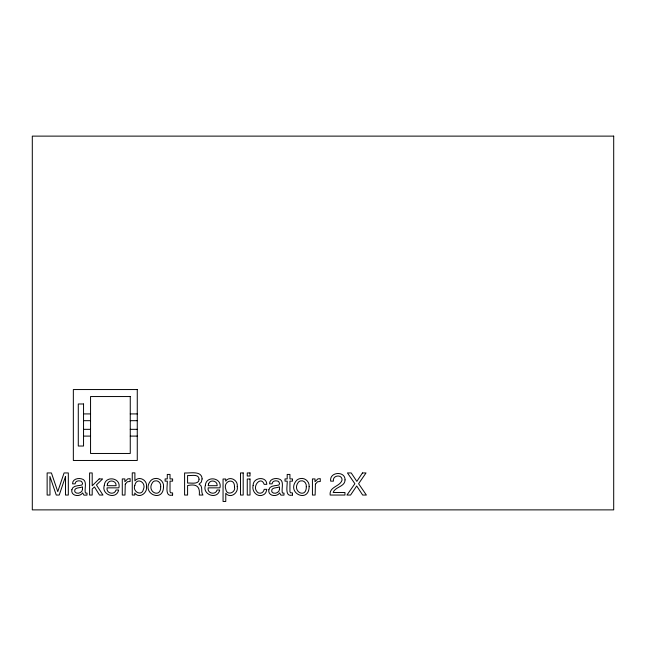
<?xml version="1.0" encoding="UTF-8"?>
<svg xmlns="http://www.w3.org/2000/svg" width="646" height="646" viewBox="0 0 646 646"><rect width="100%" height="100%" fill="white"/><g stroke="black" fill="none" stroke-linecap="round" stroke-linejoin="round"><path stroke-width="0.97" d="M83.544 413.916L90.553 413.916M130.258 413.916L137.267 413.916M83.544 420.683L90.553 420.683M130.258 420.683L137.267 420.683M83.544 429.332L90.553 429.332M130.258 429.332L137.267 429.332M83.544 436.098L90.553 436.098M130.258 436.098L137.267 436.098M65.537 476.401L65.472 495.046L68.323 495.046L68.323 472.945L64.075 472.945L57.769 491.63L51.422 472.945L47.134 472.945L47.134 495.046L49.992 495.046L49.912 476.401L56.267 495.046L59.23 495.046L65.537 476.401M234.482 486.89C236.105 492.866 226.601 496.031 225.801 489.28C222.757 480.955 234.894 477.103 234.482 486.89M134.828 485.356C132.026 491.606 141.934 496.758 143.404 489.393C146.658 482.207 136.419 476.813 134.828 485.356M146.448 486.68C147.716 493.084 138.971 499.132 134.756 492.987L134.756 495.046L132.26 495.046L132.26 472.864L134.893 472.864L134.893 480.89C139.003 475.416 147.724 480.285 146.448 486.68M163.527 486.648C163.414 503.509 140.57 493.286 150.575 480.874A6.654 6.654 0 0 1 154.459 478.613C159.312 477.402 164.068 481.714 163.527 486.648M253.135 485.429C251.383 491.477 257.641 498.074 263.576 494.683A5.531 5.531 0 0 0 266.015 492.115L266.798 489.345L264.166 489.345C263.851 491.767 261.598 493.738 259.111 493.092A3.319 3.319 0 0 1 256.914 491.541C251.916 486.067 261.162 475.513 264.166 484.347L266.798 484.347C266.693 475.722 252.869 477.329 253.135 485.429M309.135 486.648C309.014 503.509 286.17 493.286 296.175 480.874A6.654 6.654 0 0 1 300.067 478.613C304.912 477.402 309.676 481.714 309.135 486.648M104.297 485.445C101.042 494.957 116.546 500.052 118.654 489.991L115.989 489.991C114.681 495.353 105.968 493.568 107.066 487.851L118.88 487.851C121.464 477.612 104.935 475.165 104.297 485.445M205.355 485.445C202.101 494.957 217.613 500.052 219.713 489.991L217.056 489.991C215.74 495.353 207.027 493.568 208.133 487.851L219.939 487.851C222.531 477.612 205.993 475.165 205.355 485.445M237.244 486.632C238.665 492.987 230.234 499.1 225.769 493.237L225.769 501.474L223.056 501.474L223.056 479.009L225.688 479.009L225.688 481.141C229.613 475.375 238.439 480.253 237.244 486.632M199.073 479.187C199.13 484.912 190.925 482.667 187.59 483.071L187.59 475.513C190.917 476.029 198.928 473.478 199.073 479.187M71.851 489.757C70.592 495.967 79.7 497.46 82.648 492.914L83.932 495.143L87.008 495.119L87.008 493.124L85.393 492.955C84.109 488.642 88.034 480.139 81.412 478.807C77.811 477.822 72.287 479.259 72.594 483.854L75.122 483.854C75.186 480.6 79.345 480.253 81.598 481.448L82.583 483.458L81.937 485.025C78.578 485.921 72.756 485.251 71.851 489.757M268.849 489.757C267.589 495.967 276.69 497.46 279.637 492.914L280.929 495.143L283.998 495.119L283.998 493.124L282.383 492.955C281.099 488.642 285.023 480.139 278.41 478.807C274.8 477.822 269.285 479.259 269.584 483.854L272.111 483.854C272.184 480.6 276.335 480.253 278.596 481.448L279.581 483.458L278.927 485.025C275.567 485.921 269.753 485.251 268.849 489.757M345.053 479.881C345.021 486.914 335.161 486.632 333.175 492.486L344.948 492.486L344.948 495.046L330.154 495.046C329.016 486.462 340.361 486.632 342.057 480.002C342.162 473.881 332.181 475.222 333.433 481.141L330.679 481.141C329.169 471.758 345.214 470.651 345.053 479.881M160.701 486.729C160.951 498.93 146.166 491.776 152.424 482.723A3.682 3.682 0 0 1 154.879 480.947C158.399 479.938 161.153 483.386 160.701 486.729M306.301 486.729C306.551 498.93 291.774 491.776 298.024 482.723A3.682 3.682 0 0 1 300.479 480.947C304.008 479.938 306.753 483.386 306.301 486.729M202.109 478.904L201.294 482.15L198.992 484.185C203.191 485.711 200.849 490.936 202.368 494.061L202.957 495.046L199.283 495.046C200.26 486.406 196.311 483.62 187.59 485.566L187.59 495.046L184.594 495.046L184.594 472.945C189.819 473.445 201.794 470.264 202.109 478.904M82.51 489.03C82.728 492.712 76.882 494.901 74.807 491.808C73.571 487.019 79.91 488.279 82.51 486.85L82.51 489.03M279.5 489.03C279.718 492.712 273.872 494.901 271.805 491.808C270.561 487.019 276.9 488.279 279.5 486.85L279.5 489.03M125.267 484.161L124.993 495.046L122.28 495.046L122.28 478.928L124.856 478.928L124.856 481.714L127.73 478.864L130.121 478.646L130.121 481.504L127.424 481.755L125.267 484.161M315.41 484.161L315.135 495.046L312.43 495.046L312.43 478.928L314.998 478.928L314.998 481.714L317.88 478.864L320.271 478.646L320.271 481.504L317.566 481.755L315.41 484.161M107.519 483.806L107.139 485.703L116.094 485.703C116.627 480.697 109.069 479.098 107.519 483.806M208.577 483.806L208.206 485.703L217.161 485.703C217.686 480.697 210.136 479.098 208.577 483.806M362.446 472.945L356.85 481.399L351.206 472.945L347.459 472.945L354.88 483.717L346.959 495.046L350.576 495.046L356.697 485.962L362.656 495.046L366.371 495.046L358.595 483.717L366.016 472.945L362.446 472.945M99.153 478.928L92.2 485.776L92.2 472.945L89.6 472.945L89.6 495.046L92.2 495.046L92.2 488.998L94.469 486.923L99.5 495.046L102.956 495.046L96.44 484.968L102.617 478.928L99.153 478.928M172.603 495.046C164.383 497.428 167.702 485.243 167.29 481.141L165.11 481.141L165.11 478.928L167.29 478.928L167.29 474.43L170.027 474.43L170.027 478.928L172.603 478.928L172.603 481.141L170.027 481.141L170.027 491.663L170.601 492.793L172.603 492.914L172.603 495.046M292.501 495.046C284.28 497.428 287.599 485.243 287.195 481.141L285.007 481.141L285.007 478.928L287.195 478.928L287.195 474.43L289.933 474.43L289.933 478.928L292.501 478.928L292.501 481.141L289.933 481.141L289.933 491.663L290.498 492.793L292.501 492.914L292.501 495.046M613.7 136.12L32.3 136.12L32.3 509.88L613.7 509.88L613.7 136.12M137.267 389.546L73.345 389.546L73.345 460.469L137.267 460.469L137.267 389.546M130.258 396.547L90.553 396.547L90.553 453.468L130.258 453.468L130.258 396.547M83.544 403.984L78.287 403.984L78.287 446.031L83.544 446.031L83.544 403.984M243.195 472.945L240.482 472.945L240.482 495.046L243.195 495.046L243.195 472.945M250.01 472.945L247.256 472.945L247.256 476.013L250.01 476.013L250.01 472.945M250.01 479.009L247.256 479.009L247.256 495.046L250.01 495.046L250.01 479.009"/></g></svg>
